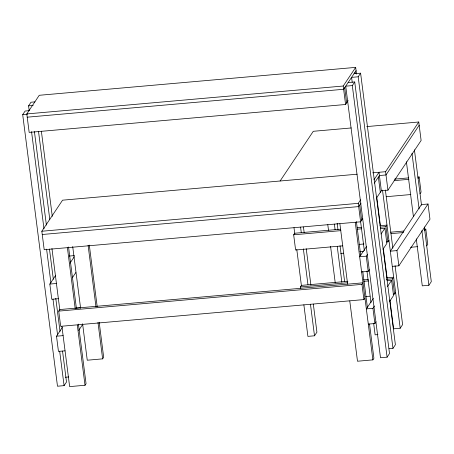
<?xml version="1.0" encoding="UTF-8"?>
<svg xmlns="http://www.w3.org/2000/svg" width="454" height="454" viewBox="0 0 454 454"><rect width="100%" height="100%" fill="white"/><g stroke="black" fill="none" stroke-linecap="round" stroke-linejoin="round"><path stroke-width="0.68" d="M62.533 351.061L66.5 382.018L64.082 385.639L57.488 386.223L22.7 114.658L25.118 111.031L29.073 110.685M29.204 110.782L28.574 105.856L30.991 102.235L34.947 101.883M348.161 100.635L345.59 104.488L29.169 132.392L26.803 113.926L39.243 95.289L355.664 67.385L356.526 74.104M362.82 218.505L360.618 221.807L44.197 249.706L41.83 231.239L62.561 200.18L357.094 174.211M58.373 298.692L51.779 299.277L49.832 284.068L55.666 275.334M70.029 263.104L74.308 256.697M72.368 277.729L75.869 272.485M58.731 311.109L59.763 309.554L363.007 282.819L361.969 284.374L363.915 299.578L60.677 326.318L58.731 311.109L361.969 284.374M65.053 350.834L58.458 351.419L56.512 336.21L62.346 327.47M78.661 330.45L82.549 324.627M61.914 326.318L69.638 386.615L85.017 385.259L86.056 383.704L78.417 324.105M82.588 323.753L87.259 360.215L102.638 358.859L103.677 357.304L99.188 322.249M345.59 104.488L343.224 86.022L355.664 67.385M280.107 180.998L313.277 131.302L351.248 127.954M356.084 70.648L343.644 89.279L27.217 117.183M352.31 85.596L345.715 86.175L380.503 357.741L387.097 357.162L352.31 85.596L354.727 81.97L348.133 82.554M389.016 348.706L392.971 348.36L358.183 76.794L360.601 73.168L354.006 73.752M342.815 245.841L295.611 250.006L293.664 234.797L294.697 233.243L340.494 229.208M300.52 288.318L300.344 286.939L301.377 285.384L347.877 281.287M364.341 250.693L358.251 203.341L360.601 199.822M373.903 179.898L378.988 172.282L381.354 190.748L376.428 198.12M361.021 203.08L358.671 206.598L42.245 234.497M374.317 183.155L379.402 175.539L385.996 174.955L419.167 125.259M381.354 190.748L387.943 190.164L385.577 171.697L418.753 122.001L366.719 126.592M387.943 190.164L421.119 140.468L418.753 122.001M366.662 246.267L359.664 256.748L366.259 256.169L367.422 254.422M381.031 234.037L384.918 228.214L380.304 228.623M386.49 241.993L387.903 241.868L385.951 226.659L386.99 225.11L379.947 225.729M418.089 178.518L419.127 176.964L417.714 177.088M303.868 304.821L307.908 336.374L314.503 335.79L316.92 332.169L313.328 304.123M361.611 271.957L368.205 271.373L369.369 269.631M382.977 249.246L386.865 243.423L384.918 228.214M387.903 241.868L388.936 240.314M420.035 193.727L421.074 192.173L419.127 176.964M363.915 299.578L364.954 298.028M396.921 250.597L428.02 204.005L421.431 204.589L390.332 251.176L396.921 250.597L398.867 265.806L392.279 266.385M373.341 298.409L366.344 308.89L372.938 308.306L374.493 305.979M398.867 265.806L429.966 219.214L428.02 204.005M387.319 286.758L391.598 280.356L386.984 280.759M393.17 294.135L394.583 294.01L392.631 278.801L393.669 277.246L386.626 277.871M424.768 230.66L425.807 229.105L424.394 229.23M368.29 324.099L374.885 323.515L376.048 321.767M389.657 301.388L393.544 295.56L391.598 280.356M394.583 294.01L395.616 292.455M426.715 245.864L427.753 244.314L425.807 229.105M349.767 300.934L357.497 361.231L372.876 359.874L373.914 358.32L369.511 323.969M389.924 300.071L393.607 328.815L400.201 328.236L402.619 324.61L395.076 265.715M416.273 238.872L422.288 285.85L428.882 285.271L431.3 281.645L424.297 226.955M387.097 357.162L389.515 353.535L354.727 81.97M392.971 348.36L395.389 344.734L360.601 73.168M28.574 105.856L33.187 105.453M358.183 76.794L351.589 77.373L352.219 82.299M26.803 113.926L343.224 86.022M22.7 114.658L27.314 114.249M372.632 172.838L385.577 171.697M394.469 179.137L408.56 177.894M394.134 180.63L408.929 179.324M386.223 196.707L410.881 194.533M41.83 231.239L358.251 203.341M357.4 227.715L361.628 227.346M293.664 234.797L340.863 230.638M357.071 229.208L361.293 228.833M380.316 227.159L385.951 226.659M69.15 256.056L74.428 255.591M390.582 232.21L403.964 231.029M390.951 233.64L403.634 232.522M359.018 244.417L363.949 243.98M340.767 253.446L343.587 253.196M359.789 251.766L363.314 251.459M410.512 247.294L417.561 246.675M49.832 284.068L56.427 283.489M363.376 279.919L368.308 279.482M300.344 286.939L347.543 282.774M363.75 281.349L368.682 280.913M386.292 279.358L392.631 278.801M75.829 308.198L80.443 307.789M365.697 296.553L369.925 296.184M56.512 336.21L63.106 335.625M377.915 334.587L375.118 334.831L373.682 323.611M65.342 377.246L68.639 376.956M414.417 149.831L421.511 205.219M411.994 153.458L419.093 208.846M421.874 230.581L428.882 285.271M406.392 161.749L413.395 216.439M385.372 189.993L392.829 248.185M382.506 190.113L400.201 328.236M378.369 177.088L380.316 192.297M376.724 197.002L380.407 225.752M383.369 248.888L387.143 278.336M355.045 72.197L355.221 73.582M344.677 87.73L346.629 102.939M359.71 205.043L361.656 220.252M366.259 256.169L368.205 271.373M372.938 308.306L374.885 323.515M366.946 271.027L370.986 302.58M356.396 221.603L360.709 255.256M362.774 271.384L367.445 307.84M355.272 222.454L372.876 359.874M339.887 223.811L347.616 284.108M337.157 223.294L337.969 229.605M340.035 245.733L344.614 281.486M334.382 224.111L335.097 229.724M337.254 246.55L341.834 282.309M327.788 224.696L328.509 230.303M330.574 246.431L335.245 282.887M303.448 226.994L304.169 232.607M306.234 248.73L310.905 285.191M300.582 227.113L301.297 232.726M303.363 248.849L307.948 284.607M310.462 304.237L314.503 335.79M293.988 227.698L294.799 234.009M296.774 249.433L301.445 285.889M89.307 245.12L97.213 306.819M88.093 245.273L95.993 306.972M97.968 322.397L102.638 358.859M72.708 246.63L80.613 308.328M68.543 246.982L76.442 308.68M67.413 247.833L75.228 308.834M77.293 324.962L85.017 385.259M41.371 131.2L52.278 216.331M38.499 131.308L49.764 219.248M51.943 248.491L59.849 310.19M34.413 131.558L46.399 225.127M49.463 249.047L53.339 279.301M55.774 298.295L60.013 331.363M31.547 131.666L43.981 228.754M46.597 249.155L50.922 282.927M52.993 299.107L57.59 334.984M59.667 351.169L64.082 385.639"/></g></svg>
